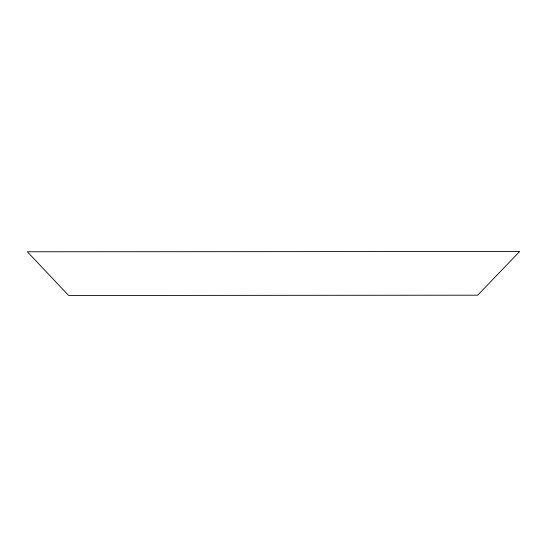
<?xml version="1.0" encoding="UTF-8"?>
<svg xmlns="http://www.w3.org/2000/svg" width="547" height="547" viewBox="0 0 547 547"><rect width="100%" height="100%" fill="white"/><g stroke="black" fill="none" stroke-linecap="round" stroke-linejoin="round"><path stroke-width="0.82" d="M519.65 251.517L477.716 295.182L68.648 295.483L27.35 251.777L519.65 251.517"/></g></svg>
